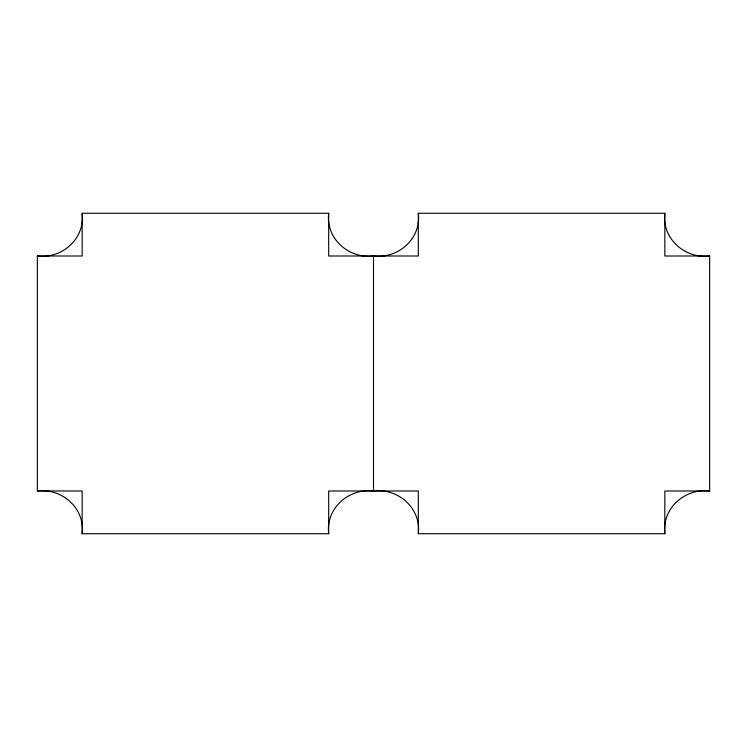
<?xml version="1.0" encoding="UTF-8"?>
<svg xmlns="http://www.w3.org/2000/svg" width="747" height="747" viewBox="0 0 747 747"><rect width="100%" height="100%" fill="white"/><g stroke="black" fill="none" stroke-linecap="round" stroke-linejoin="round"><path stroke-width="1.12" d="M82.17 533.722L82.17 490.994L37.35 490.994L37.35 256.006C62.038 259.032 85.223 238.695 82.17 213.278L328.68 213.278C325.627 238.695 348.812 259.032 373.5 256.006C398.188 259.032 421.373 238.695 418.32 213.278L664.83 213.278C661.777 238.695 684.962 259.032 709.65 256.006L709.65 490.994C684.962 487.968 661.777 508.305 664.83 533.722L418.32 533.722C421.373 508.305 398.188 487.968 373.5 490.994C348.812 487.968 325.627 508.305 328.68 533.722L82.17 533.722C85.223 508.305 62.038 487.968 37.35 490.994M328.68 213.278L328.68 256.006L418.32 256.006L418.32 213.278M664.83 533.722L664.83 490.994L709.65 490.994M37.35 256.006L82.17 256.006L82.17 213.278M709.65 256.006L664.83 256.006L664.83 213.278M418.32 533.722L418.32 490.994L328.68 490.994L328.68 533.722M373.5 256.006L373.5 490.994"/></g></svg>
